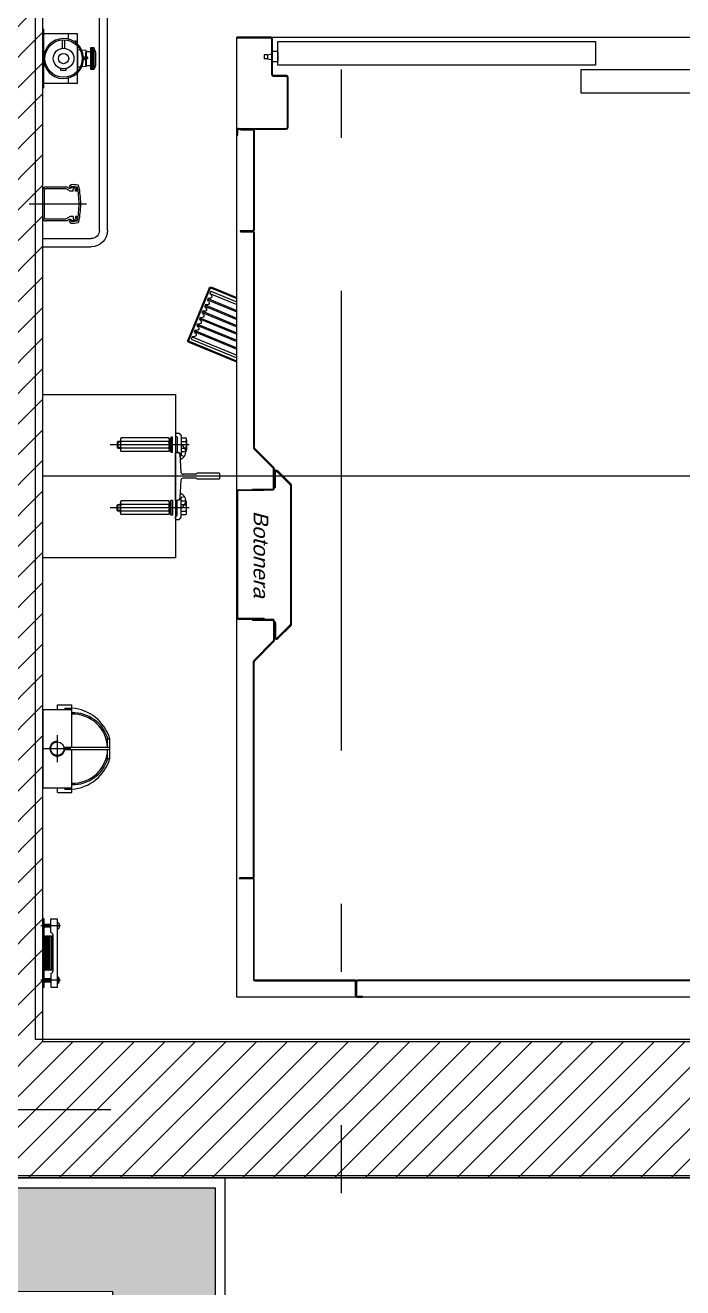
# Model space of a CAD drawing. Header units: metres. Extents: x 219 to 707, y -561 to -17.
# Drawn here: x 357.981 to 358.946, y -282.827 to -280.973 of the extents above; entities that cross this region are included whole.
import ezdxf
from ezdxf.enums import TextEntityAlignment as Align

# ---------------------------------------------------------------- set-up
doc = ezdxf.new("R2010")
doc.units = ezdxf.units.M
doc.linetypes.add('CYPE_RAYAPUNTOPUNTO', pattern=[0.45, 0.225, -0.075, 0, -0.075, 0, -0.075])
for name, color, linetype in [('A-ASCENSORES', 1, 'Continuous'), ('A-Muros', 4, 'Continuous'), ('A-Revoques', 1, 'Continuous'), ('Dr Ejes en bloque', 4, 'Continuous'), ('DR SOLAPE PILARES', 7, 'Continuous'), ('TCOTA', 1, 'Continuous')]:
    doc.layers.add(name, color=color, linetype=linetype)
for name, color, linetype, lineweight in [('COTAS_REPLANTEO', 7, 'CYPE_RAYAPUNTOPUNTO', 0), ('PILAR_EJES', 1, 'Continuous', 0), ('PILAR_HORMIGON', 5, 'Continuous', 20)]:
    doc.layers.add(name, color=color, linetype=linetype, lineweight=lineweight)
doc.layers.add('M1-Muro Común 20', color=12, linetype='Continuous', transparency=0.5)
doc.styles.get("Standard").update_dxf_attribs({"font": 'arial.ttf'})

# ---------------------------------------------------------------- blocks, each defined once
blk = doc.blocks.new('ASCENSOR PT')
for p, q in [((0.339, 1.8975), (1.3251, 1.8975)), ((1.1492, 1.8975), (1.141, 1.8975)), ((1.141, 1.8975), (1.141, 1.8966)), ((1.141, 1.8966), (1.1492, 1.8966)), ((1.1501, 1.8945), (1.1492, 1.8945)), ((1.1492, 1.8945), (1.1492, 1.8743)), ((1.1501, 1.8743), (1.1501, 1.8957)), ((1.1501, 1.8743), (1.1501, 1.8945)), ((1.151, 1.8957), (1.151, 1.8743)), ((1.3251, 1.8975), (1.3251, 0.6175)), ((0.5158, 1.8734), (1.1483, 1.8734)), ((0.5158, 1.8725), (1.1483, 1.8725)), ((1.2989, 1.8734), (1.1519, 1.8734)), ((1.1519, 1.8725), (1.2989, 1.8725)), ((1.5841, 1.8725), (1.6132, 1.8725)), ((1.5859, 1.8752), (1.5859, 1.8731)), ((1.5859, 1.8731), (1.5869, 1.8731)), ((1.5869, 1.8731), (1.5869, 1.872)), ((1.5885, 1.8769), (1.5876, 1.8769)), ((1.5885, 1.8825), (1.5885, 1.7825)), ((1.5985, 1.8825), (1.5885, 1.8825)), ((1.5885, 1.8682), (1.5885, 1.8769)), ((1.5985, 1.8625), (1.5985, 1.8825)), ((1.608, 1.8747), (1.5985, 1.8747)), ((1.5985, 1.8743), (1.608, 1.8743)), ((1.61, 1.8825), (1.608, 1.8825)), ((1.608, 1.8825), (1.608, 1.7825)), ((1.61, 1.7825), (1.61, 1.8825)), ((1.3001, 1.8713), (1.3001, 1.7243)), ((1.301, 1.7243), (1.301, 1.8713)), ((1.5869, 1.872), (1.5859, 1.872)), ((1.5859, 1.872), (1.5859, 1.8699)), ((1.5876, 1.8682), (1.5885, 1.8682)), ((1.5955, 1.8055), (1.5955, 1.8595)), ((1.5955, 1.8563), (1.5955, 1.8088)), ((1.5967, 1.8575), (1.5967, 1.8575)), ((1.598, 1.8563), (1.598, 1.8088)), ((1.598, 1.8088), (1.598, 1.8563)), ((1.5985, 1.8708), (1.608, 1.8708)), ((1.5985, 1.8704), (1.608, 1.8704)), ((1.5985, 1.8625), (1.5985, 1.8625)), ((1.5992, 1.8575), (1.5992, 1.8575)), ((1.6005, 1.8563), (1.6005, 1.8088)), ((1.6005, 1.8088), (1.6005, 1.8563)), ((1.6017, 1.8575), (1.6017, 1.8575)), ((1.603, 1.8563), (1.603, 1.8088)), ((1.603, 1.8088), (1.603, 1.8563)), ((1.6042, 1.8575), (1.6042, 1.8575)), ((1.6055, 1.8563), (1.6055, 1.8088)), ((1.6055, 1.8088), (1.6055, 1.8563)), ((1.6067, 1.8575), (1.6067, 1.8575)), ((1.608, 1.8088), (1.608, 1.8563)), ((1.5967, 1.8075), (1.5967, 1.8075)), ((1.5985, 1.8025), (1.5985, 1.7825)), ((1.5985, 1.8025), (1.5985, 1.8025)), ((1.5992, 1.8075), (1.5992, 1.8075)), ((1.6017, 1.8075), (1.6017, 1.8075)), ((1.6042, 1.8075), (1.6042, 1.8075)), ((1.6067, 1.8075), (1.6067, 1.8075)), ((1.5841, 1.7925), (1.6132, 1.7925)), ((1.5859, 1.7931), (1.5859, 1.7952)), ((1.5869, 1.7931), (1.5859, 1.7931)), ((1.5859, 1.7899), (1.5859, 1.792)), ((1.5859, 1.792), (1.5869, 1.792)), ((1.5869, 1.792), (1.5869, 1.7931)), ((1.5876, 1.7969), (1.5885, 1.7969)), ((1.5885, 1.7882), (1.5876, 1.7882)), ((1.5885, 1.7969), (1.5885, 1.7882)), ((1.5985, 1.7825), (1.5885, 1.7825)), ((1.5985, 1.7947), (1.608, 1.7947)), ((1.5985, 1.7943), (1.608, 1.7943)), ((1.5985, 1.7908), (1.608, 1.7908)), ((1.608, 1.7904), (1.5985, 1.7904)), ((1.608, 1.7825), (1.61, 1.7825)), ((1.3001, 1.7207), (1.3001, 1.405)), ((1.301, 1.7207), (1.301, 1.405)), ((1.3221, 1.7234), (1.3019, 1.7234)), ((1.3019, 1.7225), (1.3221, 1.7225)), ((1.3019, 1.7225), (1.3201, 1.7225)), ((1.3201, 1.7216), (1.3019, 1.7216)), ((1.3201, 1.7225), (1.3201, 1.7216)), ((1.3221, 1.7225), (1.3221, 1.7234)), ((1.5675, 1.5971), (1.5675, 1.592)), ((1.5887, 1.5971), (1.5675, 1.5971)), ((1.5887, 1.5971), (1.5887, 1.59)), ((1.5775, 1.592), (1.5675, 1.592)), ((1.61, 1.59), (1.5675, 1.59)), ((1.5675, 1.59), (1.5675, 1.5335)), ((1.5775, 1.592), (1.5775, 1.59)), ((1.61, 1.475), (1.61, 1.59)), ((1.5149, 1.547), (1.5119, 1.547)), ((1.5119, 1.547), (1.5119, 1.5181)), ((1.5149, 1.547), (1.5149, 1.5335)), ((1.5887, 1.5525), (1.5887, 1.5125)), ((1.5775, 1.5335), (1.5119, 1.5335)), ((1.5775, 1.5305), (1.5119, 1.5305)), ((1.5149, 1.5305), (1.5149, 1.5181)), ((1.5675, 1.5305), (1.5675, 1.475)), ((1.6087, 1.5325), (1.5687, 1.5325)), ((1.5775, 1.5335), (1.5775, 1.5305)), ((1.5775, 1.5305), (1.5775, 1.5335)), ((1.5149, 1.5181), (1.5119, 1.5181)), ((1.61, 1.475), (1.5675, 1.475)), ((1.5775, 1.473), (1.5675, 1.473)), ((1.5675, 1.473), (1.5675, 1.468)), ((1.5887, 1.468), (1.5675, 1.468)), ((1.5775, 1.473), (1.5775, 1.475)), ((1.5887, 1.475), (1.5887, 1.468)), ((1.2709, 1.3753), (1.2996, 1.404)), ((1.3005, 1.4031), (1.2718, 1.3744)), ((1.2701, 1.3735), (1.2701, 1.3451)), ((1.2714, 1.3451), (1.2714, 1.3735)), ((1.2458, 1.3517), (1.265, 1.3709)), ((1.2661, 1.3698), (1.2469, 1.3506)), ((1.2686, 1.3475), (1.2686, 1.3687)), ((1.2701, 1.3687), (1.2701, 1.3475)), ((1.245, 1.3496), (1.245, 1.146)), ((1.2465, 1.146), (1.2465, 1.3496)), ((1.2686, 1.3475), (1.2686, 1.3465)), ((1.2701, 1.3465), (1.2686, 1.3465)), ((1.2701, 1.3465), (1.2701, 1.3475)), ((1.3021, 1.3438), (1.2727, 1.3438)), ((1.3233, 1.3425), (1.2727, 1.3425)), ((1.2851, 1.3416), (1.2851, 1.3425)), ((1.2851, 1.3416), (1.3233, 1.3416)), ((1.3021, 1.3425), (1.3021, 1.3438)), ((1.3242, 1.1543), (1.3242, 1.3407)), ((1.3251, 1.3407), (1.3251, 1.1543)), ((1.4151, 1.2525), (1.61, 1.2525)), ((1.4151, 1.0125), (1.4151, 1.2525)), ((1.61, 1.2525), (1.61, 1.0125)), ((1.4071, 1.1888), (1.4001, 1.1888)), ((1.4071, 1.1928), (1.4071, 1.1641)), ((1.4071, 1.1888), (1.4071, 1.1688)), ((1.4141, 1.1958), (1.4101, 1.1958)), ((1.4131, 1.1898), (1.4131, 1.1686)), ((1.4143, 1.1908), (1.4141, 1.1908)), ((1.4151, 1.1948), (1.4151, 1.1916)), ((1.4199, 1.1678), (1.4199, 1.1898)), ((1.4199, 1.1898), (1.4221, 1.1898)), ((1.4221, 1.1898), (1.4221, 1.1678)), ((1.4221, 1.17), (1.4221, 1.1876)), ((1.4221, 1.1876), (1.4243, 1.1876)), ((1.4243, 1.1876), (1.4243, 1.17)), ((1.4253, 1.1888), (1.4952, 1.1888)), ((1.3953, 1.1788), (1.5111, 1.1788)), ((1.3991, 1.1863), (1.3991, 1.1713)), ((1.4071, 1.1838), (1.4001, 1.1838)), ((1.4071, 1.1738), (1.4001, 1.1738)), ((1.4071, 1.1688), (1.4001, 1.1688)), ((1.4221, 1.1798), (1.4243, 1.1808)), ((1.4221, 1.1788), (1.4243, 1.1798)), ((1.4243, 1.17), (1.4221, 1.17)), ((1.4243, 1.1713), (1.4243, 1.1863)), ((1.4253, 1.1838), (1.4952, 1.1838)), ((1.4253, 1.1738), (1.4952, 1.1738)), ((1.4253, 1.1688), (1.4952, 1.1688)), ((1.4962, 1.1863), (1.4962, 1.1713)), ((1.4962, 1.1838), (1.5001, 1.1838)), ((1.4962, 1.1829), (1.501, 1.1829)), ((1.4962, 1.1747), (1.501, 1.1747)), ((1.5001, 1.1738), (1.4962, 1.1738)), ((1.5001, 1.1838), (1.5001, 1.1738)), ((1.5001, 1.1838), (1.501, 1.1829)), ((1.501, 1.1747), (1.5001, 1.1738)), ((1.501, 1.1829), (1.501, 1.1747)), ((1.2701, 1.1215), (1.2701, 1.15)), ((1.2714, 1.15), (1.2714, 1.1215)), ((1.3233, 1.1525), (1.2727, 1.1525)), ((1.3021, 1.1513), (1.2727, 1.1513)), ((1.2851, 1.1534), (1.3233, 1.1534)), ((1.2851, 1.1525), (1.2851, 1.1534)), ((1.3021, 1.1525), (1.3021, 1.1513)), ((1.4063, 1.1631), (1.402, 1.1623)), ((1.4073, 1.1384), (1.409, 1.1647)), ((1.4086, 1.166), (1.4086, 1.1589)), ((1.4124, 1.1676), (1.4094, 1.167)), ((1.4151, 1.1675), (1.412, 1.1675)), ((1.4151, 1.1675), (1.4151, 1.0975)), ((1.4221, 1.1678), (1.4199, 1.1678)), ((1.2458, 1.1439), (1.265, 1.1247)), ((1.2661, 1.1258), (1.2469, 1.145)), ((1.2686, 1.1491), (1.2701, 1.1491)), ((1.2686, 1.1491), (1.2686, 1.1481)), ((1.2686, 1.1481), (1.2686, 1.1269)), ((1.2701, 1.1481), (1.2701, 1.1491)), ((1.2701, 1.1269), (1.2701, 1.1481)), ((1.334, 1.1325), (1.423, 1.1325)), ((1.3501, 1.136), (1.3511, 1.137)), ((1.3501, 1.136), (1.3501, 1.129)), ((1.3511, 1.137), (1.3841, 1.137)), ((1.3841, 1.137), (1.3841, 1.137)), ((1.3856, 1.1355), (1.4043, 1.1355)), ((1.2709, 1.1197), (1.2996, 1.0911)), ((1.3005, 1.092), (1.2718, 1.1206)), ((1.3501, 1.129), (1.3511, 1.128)), ((1.3511, 1.128), (1.3841, 1.128)), ((1.3841, 1.128), (1.3841, 1.128)), ((1.3856, 1.1295), (1.4043, 1.1295)), ((1.409, 1.1004), (1.4073, 1.1267)), ((1.4071, 1.0963), (1.4001, 1.0963)), ((1.4063, 1.102), (1.402, 1.1028)), ((1.4071, 1.0723), (1.4071, 1.101)), ((1.4071, 1.0763), (1.4071, 1.0963)), ((1.4086, 1.0991), (1.4086, 1.1062)), ((1.4124, 1.0975), (1.4094, 1.0981)), ((1.4151, 1.0975), (1.412, 1.0975)), ((1.4131, 1.0753), (1.4131, 1.0965)), ((1.4199, 1.0973), (1.4199, 1.0753)), ((1.4221, 1.0973), (1.4199, 1.0973)), ((1.4221, 1.0753), (1.4221, 1.0973)), ((1.4221, 1.0951), (1.4221, 1.0775)), ((1.4243, 1.0951), (1.4221, 1.0951)), ((1.4243, 1.0775), (1.4243, 1.0951)), ((1.4253, 1.0963), (1.4952, 1.0963)), ((1.3001, 0.7743), (1.3001, 1.09)), ((1.301, 0.7743), (1.301, 1.09)), ((1.3953, 1.0863), (1.5111, 1.0863)), ((1.3991, 1.0788), (1.3991, 1.0938)), ((1.4071, 1.0913), (1.4001, 1.0913)), ((1.4071, 1.0813), (1.4001, 1.0813)), ((1.4071, 1.0763), (1.4001, 1.0763)), ((1.4199, 1.0753), (1.4221, 1.0753)), ((1.4221, 1.0863), (1.4243, 1.0853)), ((1.4221, 1.0853), (1.4243, 1.0843)), ((1.4221, 1.0775), (1.4243, 1.0775)), ((1.4243, 1.0938), (1.4243, 1.0788)), ((1.4253, 1.0913), (1.4952, 1.0913)), ((1.4253, 1.0813), (1.4952, 1.0813)), ((1.4253, 1.0763), (1.4952, 1.0763)), ((1.4962, 1.0788), (1.4962, 1.0938)), ((1.5001, 1.0913), (1.4962, 1.0913)), ((1.4962, 1.0904), (1.501, 1.0904)), ((1.4962, 1.0822), (1.501, 1.0822)), ((1.4962, 1.0813), (1.5001, 1.0813)), ((1.5001, 1.0813), (1.5001, 1.0913)), ((1.501, 1.0904), (1.5001, 1.0913)), ((1.5001, 1.0813), (1.501, 1.0822)), ((1.501, 1.0822), (1.501, 1.0904)), ((1.4141, 1.0693), (1.4101, 1.0693)), ((1.4143, 1.0743), (1.4141, 1.0743)), ((1.4151, 1.0703), (1.4151, 1.0735)), ((1.61, 1.0125), (1.4151, 1.0125)), ((1.3923, 0.9311), (1.3251, 0.9586)), ((1.3909, 0.9277), (1.3251, 0.9546)), ((1.3878, 0.92), (1.3251, 0.9457)), ((1.3871, 0.9183), (1.3251, 0.9437)), ((1.3839, 0.9107), (1.3251, 0.9348)), ((1.3832, 0.909), (1.3251, 0.9328)), ((1.3873, 0.9273), (1.3909, 0.9277)), ((1.3909, 0.9277), (1.3923, 0.9311)), ((1.3801, 0.9014), (1.3251, 0.9239)), ((1.3794, 0.8997), (1.3251, 0.9219)), ((1.3763, 0.892), (1.3251, 0.913)), ((1.3756, 0.8903), (1.3251, 0.911)), ((1.3797, 0.9086), (1.3832, 0.909)), ((1.3817, 0.9135), (1.3839, 0.9107)), ((1.3832, 0.909), (1.3839, 0.9107)), ((1.3835, 0.918), (1.3871, 0.9183)), ((1.3855, 0.9228), (1.3878, 0.92)), ((1.3871, 0.9183), (1.3878, 0.92)), ((1.3725, 0.8827), (1.3251, 0.9021)), ((1.3718, 0.881), (1.3251, 0.9001)), ((1.3686, 0.8734), (1.3251, 0.8912)), ((1.372, 0.8899), (1.3756, 0.8903)), ((1.374, 0.8948), (1.3763, 0.892)), ((1.3756, 0.8903), (1.3763, 0.892)), ((1.3759, 0.8993), (1.3794, 0.8997)), ((1.3778, 0.9041), (1.3801, 0.9014)), ((1.3794, 0.8997), (1.3801, 0.9014)), ((1.3679, 0.8717), (1.3251, 0.8892)), ((1.3648, 0.864), (1.3251, 0.8803)), ((1.3634, 0.8606), (1.3251, 0.8763)), ((1.3644, 0.8713), (1.3679, 0.8717)), ((1.3664, 0.8761), (1.3686, 0.8734)), ((1.3679, 0.8717), (1.3686, 0.8734)), ((1.3682, 0.8806), (1.3718, 0.881)), ((1.3702, 0.8855), (1.3725, 0.8827)), ((1.3718, 0.881), (1.3725, 0.8827)), ((1.3625, 0.8668), (1.3648, 0.864)), ((1.3634, 0.8606), (1.3648, 0.864)), ((1.61, 0.7954), (1.539, 0.7954)), ((1.61, 0.7834), (1.539, 0.7834)), ((1.3001, 0.6248), (1.3001, 0.7707)), ((1.301, 0.6248), (1.301, 0.7707)), ((1.3201, 0.7734), (1.3019, 0.7734)), ((1.3019, 0.7725), (1.3201, 0.7725)), ((1.3019, 0.7725), (1.3201, 0.7725)), ((1.3201, 0.7716), (1.3019, 0.7716)), ((1.3201, 0.7725), (1.3201, 0.7734)), ((1.3201, 0.7725), (1.3201, 0.7716)), ((1.515, 0.7714), (1.515, 0.4194)), ((1.527, 0.7714), (1.527, 0.4194)), ((1.5677, 0.7586), (1.5598, 0.7575)), ((1.56, 0.7575), (1.5669, 0.7575)), ((1.56, 0.7511), (1.56, 0.7575)), ((1.56, 0.7511), (1.5622, 0.7511)), ((1.5622, 0.7511), (1.5622, 0.7541)), ((1.5657, 0.7511), (1.5657, 0.7541)), ((1.5657, 0.7511), (1.5701, 0.7511)), ((1.5706, 0.7554), (1.5677, 0.7586)), ((1.5701, 0.7511), (1.5769, 0.7552)), ((1.5744, 0.7575), (1.6052, 0.7575)), ((1.5769, 0.7552), (1.6052, 0.7552)), ((1.6076, 0.7528), (1.6076, 0.7123)), ((1.61, 0.7528), (1.61, 0.7123)), ((1.6303, 0.7325), (1.5459, 0.7325)), ((1.5677, 0.7065), (1.5598, 0.7076)), ((1.56, 0.714), (1.56, 0.7075)), ((1.56, 0.714), (1.5622, 0.714)), ((1.5669, 0.7075), (1.56, 0.7075)), ((1.5622, 0.714), (1.5622, 0.711)), ((1.5657, 0.714), (1.5657, 0.711)), ((1.5657, 0.714), (1.5701, 0.714)), ((1.5706, 0.7096), (1.5677, 0.7065)), ((1.5701, 0.714), (1.5769, 0.7099)), ((1.6052, 0.7075), (1.5744, 0.7075)), ((1.6052, 0.7099), (1.5769, 0.7099)), ((1.3251, 0.6317), (1.3239, 0.6317)), ((1.3239, 0.6317), (1.3239, 0.6243)), ((1.3251, 0.6243), (1.3251, 0.6317)), ((1.2501, 0.6205), (1.2501, 0.5464)), ((1.2514, 0.5464), (1.2514, 0.6205)), ((1.3226, 0.623), (1.2527, 0.623)), ((1.3226, 0.6217), (1.2527, 0.6217)), ((1.2551, 0.6217), (1.2551, 0.623)), ((1.3201, 0.6239), (1.3019, 0.6239)), ((1.3019, 0.623), (1.3201, 0.623)), ((1.3201, 0.623), (1.3201, 0.6239)), ((1.3251, 0.6175), (1.3251, 0.6175)), ((1.3251, 0.6175), (1.3251, 0.4875)), ((0.3901, 0.57), (0.8201, 0.57)), ((0.8201, 0.57), (0.8201, 0.535)), ((1.6091, 0.476), (1.6091, 0.5621)), ((1.61, 0.5621), (1.6091, 0.5621)), ((1.61, 0.476), (1.61, 0.5621)), ((1.2719, 0.5451), (1.2527, 0.5451)), ((1.2527, 0.5439), (1.2719, 0.5439)), ((1.2731, 0.5426), (1.2731, 0.4901)), ((1.2744, 0.4901), (1.2744, 0.5426)), ((1.559, 0.5546), (1.559, 0.5401)), ((1.6082, 0.5555), (1.5599, 0.5555)), ((1.5724, 0.5555), (1.5724, 0.5477)), ((0.8201, 0.535), (0.3901, 0.535)), ((0.799, 0.494), (0.799, 0.529)), ((0.799, 0.529), (1.2651, 0.529)), ((1.2651, 0.529), (1.2651, 0.494)), ((1.2651, 0.5165), (1.2651, 0.523)), ((1.2661, 0.524), (1.2731, 0.524)), ((1.2801, 0.5195), (1.2744, 0.5207)), ((1.2801, 0.5195), (1.2851, 0.5195)), ((1.2801, 0.5165), (1.2801, 0.5195)), ((1.2851, 0.5165), (1.2851, 0.5195)), ((1.5326, 0.5291), (1.5348, 0.534)), ((1.5326, 0.5091), (1.5326, 0.5291)), ((1.5348, 0.534), (1.5353, 0.534)), ((1.5353, 0.5031), (1.5353, 0.535)), ((1.5353, 0.535), (1.5398, 0.535)), ((1.5398, 0.534), (1.5353, 0.534)), ((1.5398, 0.5331), (1.5353, 0.5331)), ((1.5398, 0.5322), (1.5353, 0.5322)), ((1.5398, 0.5313), (1.5353, 0.5313)), ((1.5398, 0.5304), (1.5353, 0.5304)), ((1.5398, 0.5296), (1.5353, 0.5296)), ((1.5398, 0.5287), (1.5353, 0.5287)), ((1.5398, 0.5277), (1.5353, 0.5277)), ((1.5398, 0.5268), (1.5353, 0.5268)), ((1.5398, 0.5259), (1.5353, 0.5259)), ((1.5398, 0.525), (1.5353, 0.525)), ((1.5398, 0.5241), (1.5353, 0.5241)), ((1.5398, 0.5232), (1.5353, 0.5232)), ((1.5398, 0.5223), (1.5353, 0.5223)), ((1.5398, 0.5214), (1.5353, 0.5214)), ((1.5398, 0.5205), (1.5353, 0.5205)), ((1.5398, 0.5195), (1.5353, 0.5195)), ((1.5398, 0.535), (1.5398, 0.5031)), ((1.5398, 0.5291), (1.5398, 0.5091)), ((1.5462, 0.5291), (1.5398, 0.5291)), ((1.5462, 0.5309), (1.5528, 0.5314)), ((1.5462, 0.519), (1.5462, 0.5309)), ((1.5474, 0.519), (1.5474, 0.5291)), ((1.5552, 0.5316), (1.559, 0.5318)), ((1.559, 0.5372), (1.559, 0.501)), ((1.559, 0.5063), (1.559, 0.5318)), ((1.5839, 0.5362), (1.5759, 0.5362)), ((1.5759, 0.5362), (1.5759, 0.5338)), ((1.5839, 0.5337), (1.5839, 0.5362)), ((1.2651, 0.51), (1.2651, 0.5165)), ((1.2661, 0.509), (1.2731, 0.509)), ((1.2801, 0.5135), (1.2744, 0.5123)), ((1.2801, 0.5135), (1.2801, 0.5165)), ((1.2801, 0.5135), (1.2851, 0.5135)), ((1.2851, 0.5135), (1.2851, 0.5165)), ((1.5326, 0.5091), (1.5347, 0.5043)), ((1.5347, 0.5043), (1.5353, 0.5043)), ((1.5398, 0.5186), (1.5353, 0.5186)), ((1.5398, 0.5177), (1.5353, 0.5177)), ((1.5398, 0.5168), (1.5353, 0.5168)), ((1.5398, 0.5159), (1.5353, 0.5159)), ((1.5398, 0.515), (1.5353, 0.515)), ((1.5398, 0.5141), (1.5353, 0.5141)), ((1.5398, 0.5132), (1.5353, 0.5132)), ((1.5398, 0.5123), (1.5353, 0.5123)), ((1.5398, 0.5113), (1.5353, 0.5113)), ((1.5398, 0.5104), (1.5353, 0.5104)), ((1.5398, 0.5095), (1.5353, 0.5095)), ((1.5398, 0.5086), (1.5353, 0.5086)), ((1.5398, 0.5077), (1.5353, 0.5077)), ((1.5398, 0.5068), (1.5353, 0.5068)), ((1.5398, 0.5059), (1.5353, 0.5059)), ((1.5398, 0.505), (1.5353, 0.505)), ((1.5398, 0.5041), (1.5353, 0.5041)), ((1.5398, 0.5031), (1.5353, 0.5031)), ((1.5398, 0.5091), (1.5462, 0.5091)), ((1.545, 0.519), (1.5482, 0.519)), ((1.545, 0.517), (1.5483, 0.517)), ((1.5462, 0.5072), (1.5462, 0.517)), ((1.5462, 0.5072), (1.5528, 0.5068)), ((1.5474, 0.5091), (1.5474, 0.517)), ((1.5552, 0.5066), (1.559, 0.5063)), ((1.5779, 0.504), (1.5779, 0.4917)), ((1.5814, 0.504), (1.5814, 0.4917)), ((1.3251, 0.4875), (0.0843, 0.4875)), ((1.3251, 0.4875), (0.094, 0.4875)), ((1.2651, 0.494), (0.799, 0.494)), ((1.3251, 0.4888), (1.2757, 0.4888)), ((1.2757, 0.4875), (1.3251, 0.4875)), ((1.3251, 0.4875), (1.3251, 0.4888)), ((1.559, 0.498), (1.559, 0.4836)), ((1.5599, 0.4826), (1.6082, 0.4826)), ((1.5724, 0.4905), (1.5724, 0.4826)), ((1.6091, 0.476), (1.61, 0.476))]:
    blk.add_line(p, q)
at = {"ltscale": 10}
for p, q in [((1.3251, 0.9649), (1.3955, 0.936)), ((1.3251, 0.9634), (1.395, 0.9348)), ((1.3957, 0.933), (1.3645, 0.8569)), ((1.3658, 0.8563), (1.397, 0.9325)), ((1.3627, 0.8561), (1.3251, 0.8715)), ((1.3622, 0.8548), (1.3251, 0.87))]:
    blk.add_line(p, q, dxfattribs=at)
for centre, major_axis, start_param, end_param in [((1.1492, 1.8957), (-0.00127, 0.00127), 3.926991, 5.497787), ((1.1492, 1.8957), (-0.000636, 0.000636), 3.926991, 5.497787), ((1.1483, 1.8743), (-0.000636, 0.000636), 2.356194, 3.926991), ((1.1483, 1.8743), (0.00127, 0.00127), 3.926991, 5.497787), ((1.1519, 1.8743), (0.00127, 0.00127), 2.356194, 3.926991), ((1.1519, 1.8743), (-0.000636, 0.000636), 0.785398, 2.356194), ((1.2989, 1.8713), (-0.00153, 0.00153), 3.926991, 5.497787), ((1.2989, 1.8713), (0.000898, 0.000898), 5.497787, 7.068583), ((1.5876, 1.8752), (0.00124, 0.00124), 0.785398, 2.356194), ((1.5876, 1.8699), (-0.00124, 0.00124), 0.785398, 2.356194), ((1.5985, 1.8595), (0.00212, 0.00212), 0.785398, 2.356194), ((1.5967, 1.8563), (0.000884, 0.000884), 0.785398, 2.356194), ((1.5967, 1.8563), (0.000884, 0.000884), 5.497787, 7.068583), ((1.5992, 1.8563), (0.000884, 0.000884), 0.785398, 2.356194), ((1.5992, 1.8563), (0.000884, 0.000884), 5.497787, 7.068583), ((1.6017, 1.8563), (0.000884, 0.000884), 0.785398, 2.356194), ((1.6017, 1.8563), (0.000884, 0.000884), 5.497787, 7.068583), ((1.6042, 1.8563), (0.000884, 0.000884), 0.785398, 2.356194), ((1.6042, 1.8563), (0.000884, 0.000884), 5.497787, 7.068583), ((1.6067, 1.8563), (0.000884, 0.000884), 0.785398, 2.356194), ((1.6067, 1.8563), (0.000884, 0.000884), 5.497787, 7.068583), ((1.5967, 1.8088), (0.000884, 0.000884), 2.356194, 3.926991), ((1.5985, 1.8055), (-0.00212, 0.00212), 0.785398, 2.356194), ((1.5967, 1.8088), (-0.000884, 0.000884), 2.356194, 3.926991), ((1.5992, 1.8088), (0.000884, 0.000884), 2.356194, 3.926991), ((1.5992, 1.8088), (-0.000884, 0.000884), 2.356194, 3.926991), ((1.6017, 1.8088), (0.000884, 0.000884), 2.356194, 3.926991), ((1.6017, 1.8088), (-0.000884, 0.000884), 2.356194, 3.926991), ((1.6042, 1.8088), (0.000884, 0.000884), 2.356194, 3.926991), ((1.6042, 1.8088), (-0.000884, 0.000884), 2.356194, 3.926991), ((1.6067, 1.8088), (0.000884, 0.000884), 2.356194, 3.926991), ((1.6067, 1.8088), (-0.000884, 0.000884), 2.356194, 3.926991), ((1.5876, 1.7952), (0.00124, 0.00124), 0.785398, 2.356194), ((1.5876, 1.7899), (-0.00124, 0.00124), 0.785398, 2.356194), ((1.3019, 1.7243), (0.00127, 0.00127), 2.356194, 3.926991), ((1.3019, 1.7243), (0.000636, 0.000636), 2.356194, 3.926991), ((1.3019, 1.7207), (0.00127, 0.00127), 0.785398, 2.356194), ((1.3019, 1.7207), (-0.000636, 0.000636), -0.785398, 0.785398), ((1.572, 1.5296), (0.0443, 0.0443), 0.857543, 2.073419), ((1.5654, 1.5325), (-0.0372, 0.0372), -0.825139, 0.50587), ((1.5656, 1.5325), (-0.0358, 0.0358), -0.823417, 0.765654), ((1.5887, 1.5325), (-0.00778, 0.00778), 2.356194, 7.068583), ((1.5887, 1.5325), (-0.00707, 0.00707), 3.926991, 10.210176), ((1.5656, 1.5325), (0.0358, 0.0358), 2.39569, 3.965009), ((1.572, 1.5355), (0.0443, 0.0443), 2.63897, 3.854846), ((1.5654, 1.5325), (0.0372, 0.0372), 2.635723, 3.966732), ((1.2987, 1.4049), (0.000898, 0.000898), 4.712389, 5.497787), ((1.2987, 1.4049), (0.0018, 0.0018), 4.712389, 5.497787), ((1.2671, 1.3687), (-0.00212, 0.00212), 3.926991, 6.283185), ((1.2727, 1.3735), (-0.0018, 0.0018), 0, 0.785398), ((1.2727, 1.3735), (0.000898, 0.000898), 1.570796, 2.356194), ((1.2671, 1.3687), (-0.00106, 0.00106), 3.926991, 6.283185), ((1.248, 1.3496), (-0.00212, 0.00212), 0, 0.785398), ((1.248, 1.3496), (-0.00106, 0.00106), 0, 0.785398), ((1.2727, 1.3451), (-0.0018, 0.0018), 0.785398, 2.356194), ((1.2727, 1.3451), (0.000898, 0.000898), 2.356194, 3.926991), ((1.3233, 1.3407), (-0.00127, 0.00127), 3.926991, 5.497787), ((1.3233, 1.3407), (0.000636, 0.000636), 5.497787, 7.068583), ((1.4028, 1.1863), (0.00256, 0.00256), 1.595182, 3.117207), ((1.4081, 1.1928), (0.000707, 0.000707), 0.785398, 2.356194), ((1.4081, 1.1948), (0.000707, 0.000707), 3.926991, 5.497787), ((1.4101, 1.1948), (0.000707, 0.000707), 0.785398, 2.356194), ((1.4141, 1.1898), (-0.000707, 0.000707), -0.785398, 0.785398), ((1.4141, 1.1948), (-0.000707, 0.000707), 3.926991, 5.497787), ((1.4143, 1.1916), (0.000566, 0.000566), 3.926991, 5.497787), ((1.4279, 1.1863), (-0.00256, 0.00256), 0.024385, 1.546411), ((1.4925, 1.1863), (0.00256, 0.00256), 4.736774, 6.2588), ((1.4121, 1.1788), (0.00919, 0.00919), 1.961403, 2.750986), ((1.4028, 1.1713), (0.00256, 0.00256), 1.595182, 3.117207), ((1.4115, 1.1685), (0.00803, 0.00803), 2.330906, 3.573044), ((1.4115, 1.1685), (0.00803, 0.00803), 1.251961, 2.330906), ((1.4061, 1.1796), (0.000707, 0.000707), 4.148285, 5.497787), ((1.4121, 1.1686), (-0.000707, 0.000707), 2.574863, 3.926991), ((1.4373, 1.1788), (0.00919, 0.00919), 1.961403, 2.750986), ((1.4279, 1.1713), (-0.00256, 0.00256), 0.024385, 1.546411), ((1.4832, 1.1788), (-0.00919, 0.00919), 3.5322, 4.321782), ((1.4925, 1.1713), (0.00256, 0.00256), 4.736774, 6.2588), ((1.2727, 1.15), (-0.0018, 0.0018), -0.785398, 0.785398), ((1.2727, 1.15), (0.000898, 0.000898), 0.785398, 2.356194), ((1.3233, 1.1543), (0.00127, 0.00127), 3.926991, 5.497787), ((1.3233, 1.1543), (-0.000636, 0.000636), 2.356194, 3.926991), ((1.4061, 1.1641), (0.000707, 0.000707), 4.10979, 5.497787), ((1.4076, 1.1589), (0.000707, 0.000707), 3.818313, 5.497787), ((1.4096, 1.166), (0.000707, 0.000707), 1.004067, 2.356194), ((1.412, 1.1645), (0.00212, 0.00212), 0.785398, 2.293776), ((1.248, 1.146), (0.00212, 0.00212), 2.356194, 3.141593), ((1.248, 1.146), (0.00106, 0.00106), 2.356194, 3.141593), ((1.3856, 1.137), (-0.00106, 0.00106), 0.785398, 2.356194), ((1.4043, 1.1385), (-0.00212, 0.00212), 2.356194, 3.864572), ((1.2671, 1.1269), (0.00212, 0.00212), 3.141593, 5.497787), ((1.2671, 1.1269), (0.00106, 0.00106), 3.141593, 5.497787), ((1.2727, 1.1215), (-0.0018, 0.0018), 0.785398, 1.570796), ((1.2727, 1.1215), (-0.000898, 0.000898), 0.785398, 1.570796), ((1.3856, 1.128), (0.00106, 0.00106), 0.785398, 2.356194), ((1.4043, 1.1265), (0.00212, 0.00212), 5.560206, 7.068583), ((1.4028, 1.0938), (-0.00256, 0.00256), 0.024385, 1.546411), ((1.4115, 1.0966), (-0.00803, 0.00803), -0.431452, 0.810687), ((1.4115, 1.0966), (-0.00803, 0.00803), 0.810687, 1.889631), ((1.4061, 1.101), (-0.000707, 0.000707), 3.926991, 5.314988), ((1.4076, 1.1062), (-0.000707, 0.000707), 3.926991, 5.606465), ((1.4096, 1.0991), (-0.000707, 0.000707), 0.785398, 2.137526), ((1.412, 1.1005), (-0.00212, 0.00212), 0.847817, 2.356194), ((1.4121, 1.0965), (0.000707, 0.000707), 5.497787, 6.849915), ((1.4279, 1.0938), (-0.00256, 0.00256), 0.024385, 1.546411), ((1.4925, 1.0938), (-0.00256, 0.00256), 3.165978, 4.688004), ((1.2987, 1.0902), (0.000898, 0.000898), 5.497787, 6.283185), ((1.2987, 1.0902), (-0.0018, 0.0018), 3.926991, 4.712389), ((1.4121, 1.0863), (-0.00919, 0.00919), 0.390607, 1.180189), ((1.4028, 1.0788), (-0.00256, 0.00256), 0.024385, 1.546411), ((1.4061, 1.0855), (-0.000707, 0.000707), 3.926991, 5.276493), ((1.4141, 1.0753), (-0.000707, 0.000707), 0.785398, 2.356194), ((1.4373, 1.0863), (-0.00919, 0.00919), 0.390607, 1.180189), ((1.4279, 1.0788), (0.00256, 0.00256), 1.595182, 3.117207), ((1.4832, 1.0863), (0.00919, 0.00919), 5.102996, 5.892578), ((1.4925, 1.0788), (-0.00256, 0.00256), 3.165978, 4.688004), ((1.4081, 1.0723), (0.000707, 0.000707), 2.356194, 3.926991), ((1.4081, 1.0703), (-0.000707, 0.000707), 3.926991, 5.497787), ((1.4101, 1.0703), (-0.000707, 0.000707), 0.785398, 2.356194), ((1.4141, 1.0703), (-0.000707, 0.000707), 2.356194, 3.926991), ((1.4143, 1.0735), (-0.000566, 0.000566), 3.926991, 5.497787), ((1.3019, 0.7743), (-0.00127, 0.00127), 0.785398, 2.356194), ((1.3019, 0.7743), (0.000636, 0.000636), 2.356194, 3.926991), ((1.5652, 0.7375), (-0.0165, 0.0165), -0.926762, -0.489236), ((1.5676, 0.7572), (-0.00252, 0.00252), 3.397045, 5.244258), ((1.681, 0.7325), (-0.0895, 0.0895), 0.577389, 0.785398), ((1.681, 0.7325), (0.0878, 0.0878), 2.157493, 2.356194), ((1.5588, 0.7583), (-0.00116, 0.00116), -0.489236, 0.577389), ((1.5599, 0.7569), (0.00042, 0.00042), 0.921916, 2.157493), ((1.5639, 0.7541), (0.00125, 0.00125), 5.497787, 8.63938), ((1.5706, 0.7599), (-0.00312, 0.00312), 1.337769, 3.37462), ((1.6052, 0.7528), (0.00339, 0.00339), 5.497787, 7.068583), ((1.6052, 0.7528), (0.00169, 0.00169), 5.497787, 7.068583), ((1.681, 0.7325), (0.0895, 0.0895), 2.356194, 2.564203), ((1.681, 0.7325), (-0.0878, 0.0878), 0.785398, 0.9841), ((1.5588, 0.7068), (0.00116, 0.00116), 2.564203, 3.630829), ((1.5652, 0.7276), (0.0165, 0.0165), 3.630829, 4.068355), ((1.5599, 0.7082), (-0.00042, 0.00042), 0.9841, 2.219677), ((1.5639, 0.711), (-0.00125, 0.00125), 0.785398, 3.926991), ((1.5706, 0.7052), (0.00312, 0.00312), 6.050158, 8.087009), ((1.5676, 0.7078), (0.00252, 0.00252), 4.18052, 6.027733), ((1.6052, 0.7123), (-0.00339, 0.00339), 2.356194, 3.926991), ((1.6052, 0.7123), (0.00169, 0.00169), 3.926991, 5.497787), ((1.2527, 0.6205), (-0.0018, 0.0018), -0.785398, 0.785398), ((1.2527, 0.6205), (-0.000898, 0.000898), -0.785398, 0.785398), ((1.3226, 0.6243), (-0.0018, 0.0018), 2.356194, 3.926991), ((1.3226, 0.6243), (-0.000898, 0.000898), 2.356194, 3.926991), ((1.2527, 0.5464), (0.0018, 0.0018), 2.356194, 3.926991), ((1.2527, 0.5464), (0.000898, 0.000898), 2.356194, 3.926991), ((1.2719, 0.5426), (0.0018, 0.0018), 5.497787, 7.068583), ((1.2719, 0.5426), (0.000898, 0.000898), 5.497787, 7.068583), ((1.5796, 0.5191), (0.0208, 0.0208), 2.410211, 8.577296), ((1.5796, 0.5191), (0.0194, 0.0194), 5.497787, 11.780972), ((1.5599, 0.5546), (-0.000644, 0.000644), -0.785398, 0.785398), ((1.6082, 0.5546), (-0.000644, 0.000644), 3.926991, 5.497787), ((1.2661, 0.523), (-0.000707, 0.000707), -0.785398, 0.785398), ((1.5482, 0.521), (0.00141, 0.00141), 3.926991, 5.435703), ((1.5483, 0.521), (-0.00281, 0.00281), 2.356194, 3.866712), ((1.5796, 0.5191), (-0.0107, 0.0107), 3.926991, 10.210176), ((1.5796, 0.5191), (0.00537, 0.00537), 5.497787, 11.780972), ((1.2661, 0.51), (0.000707, 0.000707), 2.356194, 3.926991), ((1.545, 0.518), (0.000722, 0.000722), 0.785398, 3.926991), ((1.2757, 0.4901), (0.0018, 0.0018), 2.356194, 3.926991), ((1.2757, 0.4901), (-0.000898, 0.000898), 0.785398, 2.356194), ((1.5599, 0.4836), (0.000644, 0.000644), 2.356194, 3.926991), ((1.5624, 0.4939), (-0.000721, 0.000721), 3.926991, 10.210176), ((1.6082, 0.4836), (-0.000644, 0.000644), 2.356194, 3.926991)]:
    blk.add_ellipse(centre, major_axis=major_axis, ratio=1, start_param=start_param, end_param=end_param)
at = {"extrusion": (0, 0, -1)}
for centre, major_axis, start_param, end_param in [((1.3876, 0.9246), (0.00195, 0.00195), 3.242568, 5.389135), ((1.38, 0.9059), (0.00195, 0.00195), 3.242568, 5.389135), ((1.3838, 0.9152), (0.00195, 0.00195), 3.242568, 5.389135), ((1.3723, 0.8872), (-0.00195, 0.00195), 4.813364, 6.959931), ((1.3761, 0.8965), (0.00195, 0.00195), 3.242568, 5.389135), ((1.3685, 0.8779), (-0.00195, 0.00195), 4.813364, 6.959931), ((1.3647, 0.8685), (-0.00195, 0.00195), 4.813364, 6.959931), ((1.539, 0.7714), (-0.017, 0.017), 5.497787, 7.068583), ((1.539, 0.7714), (0.00849, 0.00849), 3.926991, 5.497787), ((1.3019, 0.7707), (-0.00127, 0.00127), 5.497787, 7.068583), ((1.3019, 0.7707), (0.000636, 0.000636), 3.926991, 5.497787), ((1.3019, 0.6248), (0.00127, 0.00127), 2.356194, 3.926991), ((1.3019, 0.6248), (-0.000636, 0.000636), 3.926991, 5.497787)]:
    blk.add_ellipse(centre, major_axis=major_axis, ratio=1, start_param=start_param, end_param=end_param, dxfattribs=at)
at = {"ltscale": 10, "extrusion": (0, 0, -1)}
for centre, major_axis, start_param, end_param in [((1.3945, 0.9335), (-0.000973, 0.000973), 1.174254, 2.74505), ((1.3945, 0.9335), (0.00195, 0.00195), -0.396543, 1.174254), ((1.3633, 0.8574), (-0.00195, 0.00195), 2.74505, 4.315846), ((1.3633, 0.8574), (0.000973, 0.000973), 1.174254, 2.74505)]:
    blk.add_ellipse(centre, major_axis=major_axis, ratio=1, start_param=start_param, end_param=end_param, dxfattribs=at)
at = {"layer": 'Defpoints'}
blk.add_line((0, 1.1325), (1.61, 1.1325), dxfattribs=at)
at = {"oblique": 15, "width": 1.035276}
blk.add_text('Botonera', height=0.02173, rotation=90, dxfattribs=at).set_placement((1.29, 1.247), align=Align.MIDDLE)
blk = doc.blocks.new('Ejes del pilar')
at = {"layer": 'PILAR_EJES'}
for p, q in [((0, -0.5), (0, 0.5)), ((-0.5, 0), (0.5, 0))]:
    blk.add_line(p, q, dxfattribs=at)
blk = doc.blocks.new('estructura azotea')
at = {"color": 5}
blk.add_lwpolyline([(-1.5885, 1.9965), (-1.9884, 1.9966), (-1.9885, -0.0033), (0.0115, -0.0032), (0.0113, 1.9964), (-0.3888, 1.9958), (-0.3885, 1.796), (-0.1887, 1.796), (-0.1887, 0.1965), (-1.7884, 0.1965), (-1.7884, 1.7964), (-1.5879, 1.797), (-1.5879, 1.9965)], dxfattribs=at)
at = {"layer": 'PILAR_EJES', "xscale": 0.4, "yscale": 0.4}
blk.add_blockref('Ejes del pilar', (-1.8887, 0.0969), dxfattribs=at)
blk = doc.blocks.new('DSADADASDAS')
at = {"layer": 'COTAS_REPLANTEO', "ltscale": 3}
blk.add_line((132.7277, 125.9327, -0.525), (132.7277, 146.4778, -0.525), dxfattribs=at)
at = {"layer": 'DR SOLAPE PILARES', "elevation": -0.525}
for points in [[(132.0779, 131.5089), (134.0779, 131.5088), (134.0778, 133.5086), (132.0781, 133.5089)], [(133.8778, 133.3086), (132.2781, 133.3086), (132.2781, 131.7089), (133.8778, 131.7088)]]:
    blk.add_lwpolyline(points, close=True, dxfattribs=at)

msp = doc.modelspace()

# ---------------------------------------------------------------- hatches: boundary and pattern name
at = {"layer": 'M1-Muro Común 20', "transparency": 33554687}
h = msp.add_hatch(color=256, dxfattribs=at)
h.dxf.hatch_style = 1
h.paths.add_polyline_path([(355.5573, -284.2054), (355.5573, -284.3254), (357.067, -284.3255), (357.067, -284.2055)])
h.paths.add_polyline_path([(357.067, -284.2055), (357.067, -284.3255), (357.6126, -284.3255), (357.6126, -284.2055)])
h.paths.add_polyline_path([(361.5226, -284.3255), (361.5226, -284.2055), (357.7876, -284.2055), (357.7876, -284.3255)])
h.paths.add_polyline_path([(358.26, -284.2055), (358.26, -282.6796), (357.1729, -282.6796), (357.1729, -282.8312), (358.11, -282.8327), (358.11, -284.0405), (357.7876, -284.0399), (357.7876, -284.2055)])
h.paths.add_polyline_path([(357.791, -279.2012), (357.791, -280.6647), (357.961, -280.6647), (357.961, -279.2162), (357.961, -279.0312), (357.191, -279.0312), (357.191, -279.2012)])
at = {"layer": 'PILAR_HORMIGON'}
h = msp.add_hatch(dxfattribs=at)
h.set_pattern_fill('ANSI31', color=1, scale=0.01)
h.paths.add_polyline_path([(364.9103, -284.1255), (364.9103, -284.3255), (365.0303, -284.3255), (365.0303, -284.1255)])
h.paths.add_polyline_path([(365.4256, -276.9187), (365.4256, -277.1187), (365.5456, -277.1187), (365.5456, -276.9187)])
h.paths.add_polyline_path([(365.4115, -280.0763), (365.4115, -280.2763), (365.5315, -280.2763), (365.5315, -280.0763)])
h.paths.add_polyline_path([(364.9103, -280.1563), (364.9103, -280.3563), (365.0303, -280.3563), (365.0303, -280.1563)])
h.paths.add_polyline_path([(365.4106, -273.761), (365.4106, -273.961), (365.5306, -273.961), (365.5306, -273.761)])
h.paths.add_polyline_path([(364.9103, -273.6781), (364.9103, -273.8781), (365.0303, -273.8781), (365.0303, -273.6781)])
h.paths.add_polyline_path([(361.5303, -270.461), (361.7303, -270.461), (361.7303, -270.341), (361.5303, -270.341)])
h.paths.add_polyline_path([(364.8303, -270.461), (365.0303, -270.461), (365.0303, -270.341), (364.8303, -270.341)])
h.paths.add_polyline_path([(361.7226, -284.2054), (361.5226, -284.2054), (361.5226, -284.3254), (361.7226, -284.3254)])
h.paths.add_polyline_path([(343.9796, -284.2039), (343.7796, -284.2039), (343.7796, -284.3239), (343.9796, -284.3239)])
h.paths.add_polyline_path([(341.4445, -284.2039), (341.2445, -284.2039), (341.2445, -284.3239), (341.4445, -284.3239)])
h.paths.add_polyline_path([(359.4073, -280.6654), (359.4073, -280.8649), (359.6072, -280.8649), (359.6072, -282.4654), (358.0073, -282.4654), (358.0073, -280.8649), (358.2079, -280.8649), (358.2079, -280.6654), (357.8075, -280.6654), (357.8075, -282.6648), (359.8071, -282.6648), (359.8071, -280.6654)])

# ---------------------------------------------------------------- linework, layer by layer
at = {"layer": 'A-Muros', "elevation": 0}
msp.add_lwpolyline([(357.1729, -284.1905), (357.1729, -284.0389), (358.11, -284.0405), (358.11, -282.8327), (357.1729, -282.8312), (357.1729, -282.6796), (358.26, -282.6796), (358.26, -284.2055)], dxfattribs=at)
at = {"layer": 'A-Revoques', "transparency": 33554687}
msp.add_line((358.275, -284.1905, 0), (358.2749, -282.6652), dxfattribs=at)
at = {"layer": 'PILAR_HORMIGON'}
msp.add_lwpolyline([(359.4073, -280.6654), (359.4073, -280.8649), (359.6072, -280.8649), (359.6072, -282.4654), (358.0073, -282.4654), (358.0073, -280.8649), (358.2079, -280.8649), (358.2079, -280.6654), (357.8075, -280.6654), (357.8075, -282.6648), (359.8071, -282.6648), (359.8071, -280.6654)], close=True, dxfattribs=at)

# ---------------------------------------------------------------- block references
at = {"layer": 'A-ASCENSORES', "rotation": 180}
msp.add_blockref('ASCENSOR PT', (359.6173, -280.5024), dxfattribs=at)
at = {"layer": 'Dr Ejes en bloque'}
msp.add_blockref('DSADADASDAS', (225.7179, -414.1705, 0.525), dxfattribs=at)
at = {"layer": 'TCOTA'}
msp.add_blockref('estructura azotea', (359.7958, -282.6619), dxfattribs=at)

doc.saveas('drawing.dxf')
